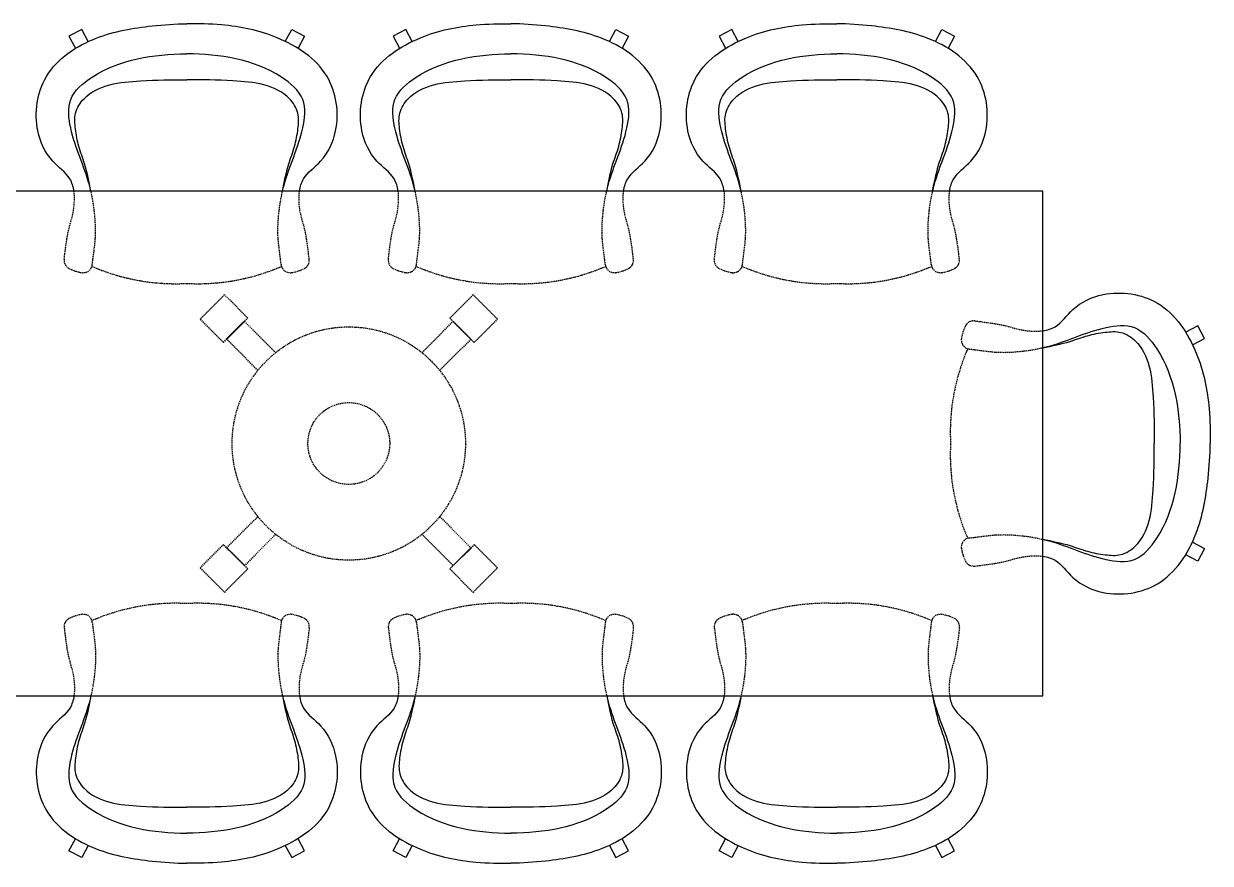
# Model space of a CAD drawing. Header units: millimetres. Extents: x -38686 to 870903, y -23218 to 232707.
# Drawn here: x 46609 to 48960, y 22576 to 24239 of the extents above; entities that cross this region are included whole.
import ezdxf

# ---------------------------------------------------------------- set-up
doc = ezdxf.new("R2010")
doc.units = ezdxf.units.MM
doc.header["$LTSCALE"] = 10
doc.linetypes.add('HIDDEN', pattern=[0.375, 0.25, -0.125])
doc.layers.add('40 - Detail Outline', color=142, linetype='Continuous')

msp = doc.modelspace()

# ---------------------------------------------------------------- linework, layer by layer
at = {"layer": '40 - Detail Outline', "color": 0}
for points in [[(46737.129, 24204.039), (46724.328, 24227.69), (46699.062, 24214.015), (46711.91, 24190.278)], [(47127.586, 24204.039), (47140.387, 24227.69), (47165.653, 24214.015), (47152.805, 24190.278)], [(47379.249, 24204.039), (47366.448, 24227.69), (47341.183, 24214.015), (47354.03, 24190.278)], [(47769.706, 24204.039), (47782.507, 24227.69), (47807.773, 24214.015), (47794.925, 24190.278)], [(48025.012, 24204.039), (48012.211, 24227.69), (47986.946, 24214.015), (47999.793, 24190.278)], [(48415.469, 24204.039), (48428.27, 24227.69), (48453.536, 24214.015), (48440.688, 24190.278)], [(48925.048, 23602.636), (48948.7, 23615.437), (48935.025, 23640.703), (48911.288, 23627.856)], [(48925.048, 23212.18), (48948.7, 23199.379), (48935.025, 23174.113), (48911.288, 23186.96)], [(46737.129, 22610.777), (46724.328, 22587.126), (46699.062, 22600.801), (46711.91, 22624.538)], [(47127.586, 22610.777), (47140.387, 22587.126), (47165.653, 22600.801), (47152.805, 22624.538)], [(47379.249, 22610.777), (47366.448, 22587.126), (47341.183, 22600.801), (47354.03, 22624.538)], [(47769.706, 22610.777), (47782.507, 22587.126), (47807.773, 22600.801), (47794.925, 22624.538)], [(48025.012, 22610.777), (48012.211, 22587.126), (47986.946, 22600.801), (47999.793, 22624.538)], [(48415.469, 22610.777), (48428.27, 22587.126), (48453.536, 22600.801), (48440.688, 22624.538)]]:
    msp.add_lwpolyline(points, dxfattribs=at)
msp.add_lwpolyline([(48628.418, 23907.408), (45878.418, 23907.408), (45878.418, 22907.408), (48628.418, 22907.408)], close=True, dxfattribs=at)
at = {"layer": '40 - Detail Outline', "color": 251, "linetype": 'HIDDEN'}
for points in [[(47004.894, 23607.602), (47053.223, 23655.932), (47007.127, 23702.029), (46958.797, 23653.699)], [(47453.612, 23655.932), (47501.942, 23607.602), (47548.038, 23653.699), (47499.708, 23702.029)], [(47053.223, 23158.884), (47004.894, 23207.214), (46958.797, 23161.117), (47007.127, 23112.788)], [(47501.942, 23207.214), (47453.612, 23158.884), (47499.708, 23112.788), (47548.038, 23161.117)]]:
    msp.add_lwpolyline(points, close=True, dxfattribs=at)
for points in [[(47073.417, 23552.26), (47011.484, 23614.193), (47046.633, 23649.342), (47108.566, 23587.408)], [(47398.269, 23587.408), (47460.202, 23649.342), (47495.351, 23614.193), (47433.418, 23552.26)], [(47108.566, 23227.408), (47046.633, 23165.475), (47011.484, 23200.623), (47073.417, 23262.557)], [(47433.418, 23262.557), (47495.351, 23200.623), (47460.202, 23165.475), (47398.269, 23227.408)]]:
    msp.add_lwpolyline(points, dxfattribs=at)
for radius in [231.046, 81.046]:
    msp.add_circle((47253.418, 23407.408), radius, dxfattribs=at)
at = {"layer": '40 - Detail Outline', "color": 252, "linetype": 'HIDDEN'}
for centre, radius, start, end in [((46707.501, 23770.159), 18, 173.378009, 242.226309), ((47157.214, 23770.159), 18, 297.773691, 6.621991), ((47349.621, 23770.159), 18, 173.378009, 242.226309), ((47799.334, 23770.159), 18, 297.773691, 6.621991), ((47995.384, 23770.159), 18, 173.378009, 242.226309), ((48445.097, 23770.159), 18, 297.773691, 6.621991), ((46735.978, 23824.232), 79.113, 242.226309, 261.904108), ((46727.372, 23763.728), 18, 261.904108, 353.42101), ((46910.249, 24139.927), 415.996, 246.572477, 273.0465), ((46954.466, 24139.927), 415.996, 266.9535, 293.427523), ((47137.343, 23763.728), 18, 186.57899, 278.095892), ((47128.737, 23824.232), 79.113, 278.095892, 297.773691), ((47378.099, 23824.232), 79.113, 242.226309, 261.904108), ((47369.492, 23763.728), 18, 261.904108, 353.42101), ((47552.369, 24139.927), 415.996, 246.572477, 273.0465), ((47596.586, 24139.927), 415.996, 266.9535, 293.427523), ((47779.463, 23763.728), 18, 186.57899, 278.095892), ((47770.857, 23824.232), 79.113, 278.095892, 297.773691), ((48023.862, 23824.232), 79.113, 242.226309, 261.904108), ((48015.255, 23763.728), 18, 261.904108, 353.42101), ((48198.132, 24139.927), 415.996, 246.572477, 273.0465), ((48242.349, 24139.927), 415.996, 266.9535, 293.427523), ((48425.226, 23763.728), 18, 186.57899, 278.095892), ((48416.62, 23824.232), 79.113, 278.095892, 297.773691), ((48491.169, 23632.264), 18, 83.378009, 152.226309), ((48545.241, 23603.787), 79.113, 152.226309, 171.904108), ((48484.738, 23612.394), 18, 171.904108, 263.42101), ((48860.937, 23429.517), 415.996, 156.572477, 183.0465), ((48860.937, 23385.299), 415.996, 176.9535, 203.427523), ((48484.738, 23202.422), 18, 96.57899, 188.095892), ((48545.241, 23211.029), 79.113, 188.095892, 207.773691), ((48491.169, 23182.552), 18, 207.773691, 276.621991), ((46910.249, 22674.889), 415.996, 86.9535, 113.427523), ((46954.466, 22674.889), 415.996, 66.572477, 93.0465), ((47552.369, 22674.889), 415.996, 86.9535, 113.427523), ((47596.586, 22674.889), 415.996, 66.572477, 93.0465), ((48198.132, 22674.889), 415.996, 86.9535, 113.427523), ((48242.349, 22674.889), 415.996, 66.572477, 93.0465), ((46707.501, 23044.657), 18, 117.773691, 186.621991), ((46735.978, 22990.585), 79.113, 98.095892, 117.773691), ((46727.372, 23051.088), 18, 6.57899, 98.095892), ((47137.343, 23051.088), 18, 81.904108, 173.42101), ((47128.737, 22990.585), 79.113, 62.226309, 81.904108), ((47157.214, 23044.657), 18, 353.378009, 62.226309), ((47349.621, 23044.657), 18, 117.773691, 186.621991), ((47378.099, 22990.585), 79.113, 98.095892, 117.773691), ((47369.492, 23051.088), 18, 6.57899, 98.095892), ((47779.463, 23051.088), 18, 81.904108, 173.42101), ((47770.857, 22990.585), 79.113, 62.226309, 81.904108), ((47799.334, 23044.657), 18, 353.378009, 62.226309), ((47995.384, 23044.657), 18, 117.773691, 186.621991), ((48023.862, 22990.585), 79.113, 98.095892, 117.773691), ((48015.255, 23051.088), 18, 6.57899, 98.095892), ((48425.226, 23051.088), 18, 81.904108, 173.42101), ((48416.62, 22990.585), 79.113, 62.226309, 81.904108), ((48445.097, 23044.657), 18, 353.378009, 62.226309)]:
    msp.add_arc(centre, radius, start, end, dxfattribs=at)
at = {"layer": '40 - Detail Outline', "color": 0}
for points, knots in [([(46708.949, 23907.408), (46707.742, 23915.881), (46700.825, 23939.618), (46658.501, 23967.827), (46626.401, 24038.568), (46642.539, 24148.479), (46747.937, 24217.404), (46848.949, 24234.182), (46909.44, 24238.938), (46932.358, 24238.658)], [235.34112772, 235.34112772, 235.34112772, 235.34112772, 264.87011946, 319.0722322, 393.35255403, 514.58460498, 652.9596846, 778.44212858, 854.77538687, 854.77538687, 854.77538687, 854.77538687]), ([(47155.766, 23907.408), (47156.973, 23915.881), (47163.89, 23939.618), (47206.214, 23967.827), (47238.314, 24038.568), (47222.176, 24148.479), (47116.778, 24217.404), (47015.766, 24238.071), (46955.275, 24238.938), (46932.358, 24238.658)], [235.34112772, 235.34112772, 235.34112772, 235.34112772, 264.87011946, 319.0722322, 393.35255403, 514.58460498, 652.9596846, 778.44212858, 854.77538687, 854.77538687, 854.77538687, 854.77538687]), ([(47351.069, 23907.408), (47349.862, 23915.881), (47342.945, 23939.618), (47300.621, 23967.827), (47268.522, 24038.568), (47284.66, 24148.479), (47390.057, 24217.404), (47491.07, 24238.071), (47551.56, 24238.938), (47574.478, 24238.658)], [235.34112772, 235.34112772, 235.34112772, 235.34112772, 264.87011946, 319.0722322, 393.35255403, 514.58460498, 652.9596846, 778.44212858, 854.77538687, 854.77538687, 854.77538687, 854.77538687]), ([(47797.887, 23907.408), (47799.094, 23915.881), (47806.011, 23939.618), (47848.334, 23967.827), (47880.434, 24038.568), (47864.296, 24148.479), (47758.899, 24217.404), (47657.886, 24234.182), (47597.395, 24238.938), (47574.478, 24238.658)], [235.34112772, 235.34112772, 235.34112772, 235.34112772, 264.87011946, 319.0722322, 393.35255403, 514.58460498, 652.9596846, 778.44212858, 854.77538687, 854.77538687, 854.77538687, 854.77538687]), ([(47996.832, 23907.408), (47995.625, 23915.881), (47988.708, 23939.618), (47946.384, 23967.827), (47914.284, 24038.568), (47930.422, 24148.479), (48035.82, 24217.404), (48136.832, 24238.071), (48197.323, 24238.938), (48220.241, 24238.658)], [235.34112772, 235.34112772, 235.34112772, 235.34112772, 264.87011946, 319.0722322, 393.35255403, 514.58460498, 652.9596846, 778.44212858, 854.77538687, 854.77538687, 854.77538687, 854.77538687]), ([(48443.649, 23907.408), (48444.856, 23915.881), (48451.773, 23939.618), (48494.097, 23967.827), (48526.197, 24038.568), (48510.059, 24148.479), (48404.662, 24217.404), (48303.649, 24234.182), (48243.158, 24238.938), (48220.241, 24238.658)], [235.34112772, 235.34112772, 235.34112772, 235.34112772, 264.87011946, 319.0722322, 393.35255403, 514.58460498, 652.9596846, 778.44212858, 854.77538687, 854.77538687, 854.77538687, 854.77538687]), ([(46742.584, 23907.408), (46741.627, 23911.583), (46731.094, 23953.745), (46703.052, 24008.788), (46693.651, 24093.765), (46781.512, 24166.859), (46865.749, 24178.198), (46932.358, 24179.538)], [242.84889415, 242.84889415, 242.84889415, 242.84889415, 257.28309262, 388.88451064, 451.41041497, 519.09887007, 734.076606, 734.076606, 734.076606, 734.076606]), ([(47122.131, 23907.408), (47123.088, 23911.583), (47133.621, 23953.745), (47161.663, 24008.788), (47171.064, 24093.765), (47083.203, 24166.859), (46998.966, 24178.198), (46932.358, 24179.538)], [242.84889415, 242.84889415, 242.84889415, 242.84889415, 257.28309262, 388.88451064, 451.41041497, 519.09887007, 734.076606, 734.076606, 734.076606, 734.076606]), ([(47384.704, 23907.408), (47383.747, 23911.583), (47373.214, 23953.745), (47345.172, 24008.788), (47335.771, 24093.765), (47423.632, 24166.859), (47507.869, 24178.198), (47574.478, 24179.538)], [242.84889415, 242.84889415, 242.84889415, 242.84889415, 257.28309262, 388.88451064, 451.41041497, 519.09887007, 734.076606, 734.076606, 734.076606, 734.076606]), ([(47764.252, 23907.408), (47765.208, 23911.583), (47775.741, 23953.745), (47803.783, 24008.788), (47813.184, 24093.765), (47725.324, 24166.859), (47641.086, 24178.198), (47574.478, 24179.538)], [242.84889415, 242.84889415, 242.84889415, 242.84889415, 257.28309262, 388.88451064, 451.41041497, 519.09887007, 734.076606, 734.076606, 734.076606, 734.076606]), ([(48030.467, 23907.408), (48029.51, 23911.583), (48018.977, 23953.745), (47990.935, 24008.788), (47981.534, 24093.765), (48069.395, 24166.859), (48153.632, 24178.198), (48220.241, 24179.538)], [242.84889415, 242.84889415, 242.84889415, 242.84889415, 257.28309262, 388.88451064, 451.41041497, 519.09887007, 734.076606, 734.076606, 734.076606, 734.076606]), ([(48410.014, 23907.408), (48410.971, 23911.583), (48421.504, 23953.745), (48449.546, 24008.788), (48458.947, 24093.765), (48371.087, 24166.859), (48286.849, 24178.198), (48220.241, 24179.538)], [242.84889415, 242.84889415, 242.84889415, 242.84889415, 257.28309262, 388.88451064, 451.41041497, 519.09887007, 734.076606, 734.076606, 734.076606, 734.076606]), ([(48628.418, 23630.817), (48636.891, 23632.024), (48660.628, 23638.941), (48688.836, 23681.265), (48759.578, 23713.364), (48869.488, 23697.226), (48938.414, 23591.829), (48959.081, 23490.816), (48959.948, 23430.325), (48959.668, 23407.408)], [235.34112772, 235.34112772, 235.34112772, 235.34112772, 264.87011946, 319.0722322, 393.35255403, 514.58460498, 652.9596846, 778.44212858, 854.77538687, 854.77538687, 854.77538687, 854.77538687]), ([(48628.418, 23597.182), (48632.593, 23598.138), (48674.754, 23608.671), (48729.797, 23636.714), (48814.775, 23646.114), (48887.869, 23558.254), (48899.208, 23474.016), (48900.548, 23407.408)], [242.84889415, 242.84889415, 242.84889415, 242.84889415, 257.28309262, 388.88451064, 451.41041497, 519.09887007, 734.076606, 734.076606, 734.076606, 734.076606]), ([(48628.418, 23217.634), (48632.593, 23216.678), (48674.754, 23206.145), (48729.797, 23178.102), (48814.775, 23168.702), (48887.869, 23256.562), (48899.208, 23340.8), (48900.548, 23407.408)], [242.84889415, 242.84889415, 242.84889415, 242.84889415, 257.28309262, 388.88451064, 451.41041497, 519.09887007, 734.076606, 734.076606, 734.076606, 734.076606]), ([(48628.418, 23183.999), (48636.891, 23182.792), (48660.628, 23175.875), (48688.836, 23133.551), (48759.578, 23101.452), (48869.488, 23117.59), (48938.414, 23222.987), (48955.192, 23324), (48959.948, 23384.491), (48959.668, 23407.408)], [235.34112772, 235.34112772, 235.34112772, 235.34112772, 264.87011946, 319.0722322, 393.35255403, 514.58460498, 652.9596846, 778.44212858, 854.77538687, 854.77538687, 854.77538687, 854.77538687]), ([(46708.949, 22907.408), (46707.742, 22898.935), (46700.825, 22875.198), (46658.501, 22846.99), (46626.401, 22776.248), (46642.539, 22666.337), (46747.937, 22597.412), (46848.949, 22580.634), (46909.44, 22575.878), (46932.358, 22576.158)], [235.34112772, 235.34112772, 235.34112772, 235.34112772, 264.87011946, 319.0722322, 393.35255403, 514.58460498, 652.9596846, 778.44212858, 854.77538687, 854.77538687, 854.77538687, 854.77538687]), ([(46742.584, 22907.408), (46741.627, 22903.233), (46731.094, 22861.071), (46703.052, 22806.028), (46693.651, 22721.051), (46781.512, 22647.957), (46865.749, 22636.618), (46932.358, 22635.278)], [242.84889415, 242.84889415, 242.84889415, 242.84889415, 257.28309262, 388.88451064, 451.41041497, 519.09887007, 734.076606, 734.076606, 734.076606, 734.076606]), ([(47122.131, 22907.408), (47123.088, 22903.233), (47133.621, 22861.071), (47161.663, 22806.028), (47171.064, 22721.051), (47083.203, 22647.957), (46998.966, 22636.618), (46932.358, 22635.278)], [242.84889415, 242.84889415, 242.84889415, 242.84889415, 257.28309262, 388.88451064, 451.41041497, 519.09887007, 734.076606, 734.076606, 734.076606, 734.076606]), ([(47155.766, 22907.408), (47156.973, 22898.935), (47163.89, 22875.198), (47206.214, 22846.99), (47238.314, 22776.248), (47222.176, 22666.337), (47116.778, 22597.412), (47015.766, 22576.745), (46955.275, 22575.878), (46932.358, 22576.158)], [235.34112772, 235.34112772, 235.34112772, 235.34112772, 264.87011946, 319.0722322, 393.35255403, 514.58460498, 652.9596846, 778.44212858, 854.77538687, 854.77538687, 854.77538687, 854.77538687]), ([(47351.069, 22907.408), (47349.862, 22898.935), (47342.945, 22875.198), (47300.621, 22846.99), (47268.522, 22776.248), (47284.66, 22666.337), (47390.057, 22597.412), (47491.07, 22576.745), (47551.56, 22575.878), (47574.478, 22576.158)], [235.34112772, 235.34112772, 235.34112772, 235.34112772, 264.87011946, 319.0722322, 393.35255403, 514.58460498, 652.9596846, 778.44212858, 854.77538687, 854.77538687, 854.77538687, 854.77538687]), ([(47384.704, 22907.408), (47383.747, 22903.233), (47373.214, 22861.071), (47345.172, 22806.028), (47335.771, 22721.051), (47423.632, 22647.957), (47507.869, 22636.618), (47574.478, 22635.278)], [242.84889415, 242.84889415, 242.84889415, 242.84889415, 257.28309262, 388.88451064, 451.41041497, 519.09887007, 734.076606, 734.076606, 734.076606, 734.076606]), ([(47764.252, 22907.408), (47765.208, 22903.233), (47775.741, 22861.071), (47803.783, 22806.028), (47813.184, 22721.051), (47725.324, 22647.957), (47641.086, 22636.618), (47574.478, 22635.278)], [242.84889415, 242.84889415, 242.84889415, 242.84889415, 257.28309262, 388.88451064, 451.41041497, 519.09887007, 734.076606, 734.076606, 734.076606, 734.076606]), ([(47797.887, 22907.408), (47799.094, 22898.935), (47806.011, 22875.198), (47848.334, 22846.99), (47880.434, 22776.248), (47864.296, 22666.337), (47758.899, 22597.412), (47657.886, 22580.634), (47597.395, 22575.878), (47574.478, 22576.158)], [235.34112772, 235.34112772, 235.34112772, 235.34112772, 264.87011946, 319.0722322, 393.35255403, 514.58460498, 652.9596846, 778.44212858, 854.77538687, 854.77538687, 854.77538687, 854.77538687]), ([(47996.832, 22907.408), (47995.625, 22898.935), (47988.708, 22875.198), (47946.384, 22846.99), (47914.284, 22776.248), (47930.422, 22666.337), (48035.82, 22597.412), (48136.832, 22576.745), (48197.323, 22575.878), (48220.241, 22576.158)], [235.34112772, 235.34112772, 235.34112772, 235.34112772, 264.87011946, 319.0722322, 393.35255403, 514.58460498, 652.9596846, 778.44212858, 854.77538687, 854.77538687, 854.77538687, 854.77538687]), ([(48030.467, 22907.408), (48029.51, 22903.233), (48018.977, 22861.071), (47990.935, 22806.028), (47981.534, 22721.051), (48069.395, 22647.957), (48153.632, 22636.618), (48220.241, 22635.278)], [242.84889415, 242.84889415, 242.84889415, 242.84889415, 257.28309262, 388.88451064, 451.41041497, 519.09887007, 734.076606, 734.076606, 734.076606, 734.076606]), ([(48410.014, 22907.408), (48410.971, 22903.233), (48421.504, 22861.071), (48449.546, 22806.028), (48458.947, 22721.051), (48371.087, 22647.957), (48286.849, 22636.618), (48220.241, 22635.278)], [242.84889415, 242.84889415, 242.84889415, 242.84889415, 257.28309262, 388.88451064, 451.41041497, 519.09887007, 734.076606, 734.076606, 734.076606, 734.076606]), ([(48443.649, 22907.408), (48444.856, 22898.935), (48451.773, 22875.198), (48494.097, 22846.99), (48526.197, 22776.248), (48510.059, 22666.337), (48404.662, 22597.412), (48303.649, 22580.634), (48243.158, 22575.878), (48220.241, 22576.158)], [235.34112772, 235.34112772, 235.34112772, 235.34112772, 264.87011946, 319.0722322, 393.35255403, 514.58460498, 652.9596846, 778.44212858, 854.77538687, 854.77538687, 854.77538687, 854.77538687])]:
    msp.add_open_spline(points, degree=3, knots=knots, dxfattribs=at)
at = {"layer": '40 - Detail Outline', "color": 252}
for points in [[(46742.584, 23907.408), (46739.086, 23925.475), (46733.263, 23955.546), (46717.721, 23995.266), (46711.655, 24028.97), (46708.906, 24063.147), (46744.059, 24117.4), (46833.093, 24127.129), (46902.682, 24127.947), (46932.358, 24127.708)], [(47122.131, 23907.408), (47125.629, 23925.475), (47131.452, 23955.546), (47146.994, 23995.266), (47153.06, 24028.97), (47155.809, 24063.147), (47120.656, 24117.4), (47031.622, 24127.129), (46962.033, 24127.947), (46932.358, 24127.708)], [(47384.704, 23907.408), (47381.206, 23925.475), (47375.383, 23955.546), (47359.841, 23995.266), (47353.775, 24028.97), (47351.026, 24063.147), (47386.18, 24117.4), (47475.213, 24127.129), (47544.802, 24127.947), (47574.478, 24127.708)], [(47764.252, 23907.408), (47767.75, 23925.475), (47773.572, 23955.546), (47789.114, 23995.266), (47795.181, 24028.97), (47797.929, 24063.147), (47762.776, 24117.4), (47673.742, 24127.129), (47604.153, 24127.947), (47574.478, 24127.708)], [(48030.467, 23907.408), (48026.969, 23925.475), (48021.146, 23955.546), (48005.604, 23995.266), (47999.538, 24028.97), (47996.789, 24063.147), (48031.943, 24117.4), (48120.976, 24127.129), (48190.565, 24127.947), (48220.241, 24127.708)], [(48410.014, 23907.408), (48413.513, 23925.475), (48419.335, 23955.546), (48434.877, 23995.266), (48440.943, 24028.97), (48443.692, 24063.147), (48408.539, 24117.4), (48319.505, 24127.129), (48249.916, 24127.947), (48220.241, 24127.708)], [(48628.418, 23597.182), (48646.484, 23600.68), (48676.556, 23606.502), (48716.276, 23622.044), (48749.979, 23628.111), (48784.157, 23630.859), (48838.41, 23595.706), (48848.139, 23506.673), (48848.957, 23437.084), (48848.717, 23407.408)], [(48628.418, 23217.634), (48646.484, 23214.136), (48676.556, 23208.314), (48716.276, 23192.772), (48749.979, 23186.705), (48784.157, 23183.957), (48838.41, 23219.11), (48848.139, 23308.143), (48848.957, 23377.732), (48848.717, 23407.408)], [(46742.584, 22907.408), (46739.086, 22889.341), (46733.263, 22859.27), (46717.721, 22819.55), (46711.655, 22785.846), (46708.906, 22751.669), (46744.059, 22697.416), (46833.093, 22687.687), (46902.682, 22686.869), (46932.358, 22687.108)], [(47122.131, 22907.408), (47125.629, 22889.341), (47131.452, 22859.27), (47146.994, 22819.55), (47153.06, 22785.846), (47155.809, 22751.669), (47120.656, 22697.416), (47031.622, 22687.687), (46962.033, 22686.869), (46932.358, 22687.108)], [(47384.704, 22907.408), (47381.206, 22889.341), (47375.383, 22859.27), (47359.841, 22819.55), (47353.775, 22785.846), (47351.026, 22751.669), (47386.18, 22697.416), (47475.213, 22687.687), (47544.802, 22686.869), (47574.478, 22687.108)], [(47764.252, 22907.408), (47767.75, 22889.341), (47773.572, 22859.27), (47789.114, 22819.55), (47795.181, 22785.846), (47797.929, 22751.669), (47762.776, 22697.416), (47673.742, 22687.687), (47604.153, 22686.869), (47574.478, 22687.108)], [(48030.467, 22907.408), (48026.969, 22889.341), (48021.146, 22859.27), (48005.604, 22819.55), (47999.538, 22785.846), (47996.789, 22751.669), (48031.943, 22697.416), (48120.976, 22687.687), (48190.565, 22686.869), (48220.241, 22687.108)], [(48410.014, 22907.408), (48413.513, 22889.341), (48419.335, 22859.27), (48434.877, 22819.55), (48440.943, 22785.846), (48443.692, 22751.669), (48408.539, 22697.416), (48319.505, 22687.687), (48249.916, 22686.869), (48220.241, 22687.108)]]:
    msp.add_open_spline(points, degree=3, knots=[0, 0, 0, 0, 55.10812508, 91.72533472, 127.17979826, 158.28747581, 191.37462492, 308.67024429, 398.81818725, 398.81818725, 398.81818725, 398.81818725], dxfattribs=at)
at = {"layer": '40 - Detail Outline', "color": 252, "linetype": 'HIDDEN'}
for points, knots in [([(46689.621, 23772.235), (46691.981, 23792.558), (46697.749, 23837.851), (46708.563, 23859.358), (46710.603, 23895.794), (46708.949, 23907.408)], [42.49597872, 42.49597872, 42.49597872, 42.49597872, 110.41697417, 194.86361449, 235.34112772, 235.34112772, 235.34112772, 235.34112772]), ([(46745.253, 23761.666), (46749.021, 23794.33), (46754.565, 23819.483), (46748.935, 23879.686), (46742.584, 23907.408)], [37.37165312, 37.37165312, 37.37165312, 37.37165312, 147.01258633, 242.84889415, 242.84889415, 242.84889415, 242.84889415]), ([(47119.462, 23761.666), (47115.694, 23794.33), (47110.15, 23819.483), (47115.78, 23879.686), (47122.131, 23907.408)], [37.37165312, 37.37165312, 37.37165312, 37.37165312, 147.01258633, 242.84889415, 242.84889415, 242.84889415, 242.84889415]), ([(47175.094, 23772.235), (47172.734, 23792.558), (47166.966, 23837.851), (47156.152, 23859.358), (47154.112, 23895.794), (47155.766, 23907.408)], [42.49597872, 42.49597872, 42.49597872, 42.49597872, 110.41697417, 194.86361449, 235.34112772, 235.34112772, 235.34112772, 235.34112772]), ([(47331.741, 23772.235), (47334.101, 23792.558), (47339.87, 23837.851), (47350.683, 23859.358), (47352.723, 23895.794), (47351.069, 23907.408)], [42.49597872, 42.49597872, 42.49597872, 42.49597872, 110.41697417, 194.86361449, 235.34112772, 235.34112772, 235.34112772, 235.34112772]), ([(47387.374, 23761.666), (47391.141, 23794.33), (47396.685, 23819.483), (47391.055, 23879.686), (47384.704, 23907.408)], [37.37165312, 37.37165312, 37.37165312, 37.37165312, 147.01258633, 242.84889415, 242.84889415, 242.84889415, 242.84889415]), ([(47761.582, 23761.666), (47757.815, 23794.33), (47752.27, 23819.483), (47757.9, 23879.686), (47764.252, 23907.408)], [37.37165312, 37.37165312, 37.37165312, 37.37165312, 147.01258633, 242.84889415, 242.84889415, 242.84889415, 242.84889415]), ([(47817.214, 23772.235), (47814.855, 23792.558), (47809.086, 23837.851), (47798.272, 23859.358), (47796.232, 23895.794), (47797.887, 23907.408)], [42.49597872, 42.49597872, 42.49597872, 42.49597872, 110.41697417, 194.86361449, 235.34112772, 235.34112772, 235.34112772, 235.34112772]), ([(47977.504, 23772.235), (47979.864, 23792.558), (47985.633, 23837.851), (47996.446, 23859.358), (47998.486, 23895.794), (47996.832, 23907.408)], [42.49597872, 42.49597872, 42.49597872, 42.49597872, 110.41697417, 194.86361449, 235.34112772, 235.34112772, 235.34112772, 235.34112772]), ([(48033.137, 23761.666), (48036.904, 23794.33), (48042.448, 23819.483), (48036.818, 23879.686), (48030.467, 23907.408)], [37.37165312, 37.37165312, 37.37165312, 37.37165312, 147.01258633, 242.84889415, 242.84889415, 242.84889415, 242.84889415]), ([(48407.345, 23761.666), (48403.577, 23794.33), (48398.033, 23819.483), (48403.663, 23879.686), (48410.014, 23907.408)], [37.37165312, 37.37165312, 37.37165312, 37.37165312, 147.01258633, 242.84889415, 242.84889415, 242.84889415, 242.84889415]), ([(48462.977, 23772.235), (48460.618, 23792.558), (48454.849, 23837.851), (48444.035, 23859.358), (48441.995, 23895.794), (48443.649, 23907.408)], [42.49597872, 42.49597872, 42.49597872, 42.49597872, 110.41697417, 194.86361449, 235.34112772, 235.34112772, 235.34112772, 235.34112772]), ([(48493.245, 23650.144), (48513.568, 23647.785), (48558.861, 23642.016), (48580.368, 23631.203), (48616.803, 23629.162), (48628.418, 23630.817)], [42.49597872, 42.49597872, 42.49597872, 42.49597872, 110.41697417, 194.86361449, 235.34112772, 235.34112772, 235.34112772, 235.34112772]), ([(48482.675, 23594.512), (48515.34, 23590.745), (48540.493, 23585.2), (48600.695, 23590.831), (48628.418, 23597.182)], [37.37165312, 37.37165312, 37.37165312, 37.37165312, 147.01258633, 242.84889415, 242.84889415, 242.84889415, 242.84889415]), ([(48482.675, 23220.304), (48515.34, 23224.071), (48540.493, 23229.616), (48600.695, 23223.985), (48628.418, 23217.634)], [37.37165312, 37.37165312, 37.37165312, 37.37165312, 147.01258633, 242.84889415, 242.84889415, 242.84889415, 242.84889415]), ([(48493.245, 23164.672), (48513.568, 23167.031), (48558.861, 23172.8), (48580.368, 23183.613), (48616.803, 23185.654), (48628.418, 23183.999)], [42.49597872, 42.49597872, 42.49597872, 42.49597872, 110.41697417, 194.86361449, 235.34112772, 235.34112772, 235.34112772, 235.34112772]), ([(46689.621, 23042.581), (46691.981, 23022.258), (46697.749, 22976.965), (46708.563, 22955.458), (46710.603, 22919.023), (46708.949, 22907.408)], [42.49597872, 42.49597872, 42.49597872, 42.49597872, 110.41697417, 194.86361449, 235.34112772, 235.34112772, 235.34112772, 235.34112772]), ([(46745.253, 23053.15), (46749.021, 23020.486), (46754.565, 22995.333), (46748.935, 22935.13), (46742.584, 22907.408)], [37.37165312, 37.37165312, 37.37165312, 37.37165312, 147.01258633, 242.84889415, 242.84889415, 242.84889415, 242.84889415]), ([(47119.462, 23053.15), (47115.694, 23020.486), (47110.15, 22995.333), (47115.78, 22935.13), (47122.131, 22907.408)], [37.37165312, 37.37165312, 37.37165312, 37.37165312, 147.01258633, 242.84889415, 242.84889415, 242.84889415, 242.84889415]), ([(47175.094, 23042.581), (47172.734, 23022.258), (47166.966, 22976.965), (47156.152, 22955.458), (47154.112, 22919.023), (47155.766, 22907.408)], [42.49597872, 42.49597872, 42.49597872, 42.49597872, 110.41697417, 194.86361449, 235.34112772, 235.34112772, 235.34112772, 235.34112772]), ([(47331.741, 23042.581), (47334.101, 23022.258), (47339.87, 22976.965), (47350.683, 22955.458), (47352.723, 22919.023), (47351.069, 22907.408)], [42.49597872, 42.49597872, 42.49597872, 42.49597872, 110.41697417, 194.86361449, 235.34112772, 235.34112772, 235.34112772, 235.34112772]), ([(47387.374, 23053.15), (47391.141, 23020.486), (47396.685, 22995.333), (47391.055, 22935.13), (47384.704, 22907.408)], [37.37165312, 37.37165312, 37.37165312, 37.37165312, 147.01258633, 242.84889415, 242.84889415, 242.84889415, 242.84889415]), ([(47761.582, 23053.15), (47757.815, 23020.486), (47752.27, 22995.333), (47757.9, 22935.13), (47764.252, 22907.408)], [37.37165312, 37.37165312, 37.37165312, 37.37165312, 147.01258633, 242.84889415, 242.84889415, 242.84889415, 242.84889415]), ([(47817.214, 23042.581), (47814.855, 23022.258), (47809.086, 22976.965), (47798.272, 22955.458), (47796.232, 22919.023), (47797.887, 22907.408)], [42.49597872, 42.49597872, 42.49597872, 42.49597872, 110.41697417, 194.86361449, 235.34112772, 235.34112772, 235.34112772, 235.34112772]), ([(47977.504, 23042.581), (47979.864, 23022.258), (47985.633, 22976.965), (47996.446, 22955.458), (47998.486, 22919.023), (47996.832, 22907.408)], [42.49597872, 42.49597872, 42.49597872, 42.49597872, 110.41697417, 194.86361449, 235.34112772, 235.34112772, 235.34112772, 235.34112772]), ([(48033.137, 23053.15), (48036.904, 23020.486), (48042.448, 22995.333), (48036.818, 22935.13), (48030.467, 22907.408)], [37.37165312, 37.37165312, 37.37165312, 37.37165312, 147.01258633, 242.84889415, 242.84889415, 242.84889415, 242.84889415]), ([(48407.345, 23053.15), (48403.577, 23020.486), (48398.033, 22995.333), (48403.663, 22935.13), (48410.014, 22907.408)], [37.37165312, 37.37165312, 37.37165312, 37.37165312, 147.01258633, 242.84889415, 242.84889415, 242.84889415, 242.84889415]), ([(48462.977, 23042.581), (48460.618, 23022.258), (48454.849, 22976.965), (48444.035, 22955.458), (48441.995, 22919.023), (48443.649, 22907.408)], [42.49597872, 42.49597872, 42.49597872, 42.49597872, 110.41697417, 194.86361449, 235.34112772, 235.34112772, 235.34112772, 235.34112772])]:
    msp.add_open_spline(points, degree=3, knots=knots, dxfattribs=at)

doc.saveas('drawing.dxf')
